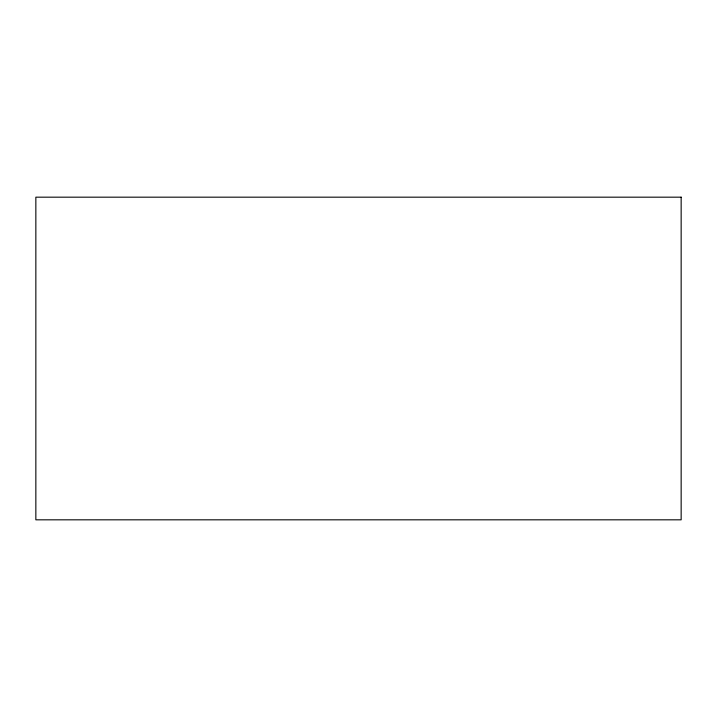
<?xml version="1.0" encoding="UTF-8"?>
<svg xmlns="http://www.w3.org/2000/svg" width="717" height="717" viewBox="0 0 717 717"><rect width="100%" height="100%" fill="white"/><g stroke="black" fill="none" stroke-linecap="round" stroke-linejoin="round"><path stroke-width="1.08" d="M681.15 197.175L35.85 197.175L35.85 519.825L681.15 519.825L681.15 197.175"/></g></svg>
